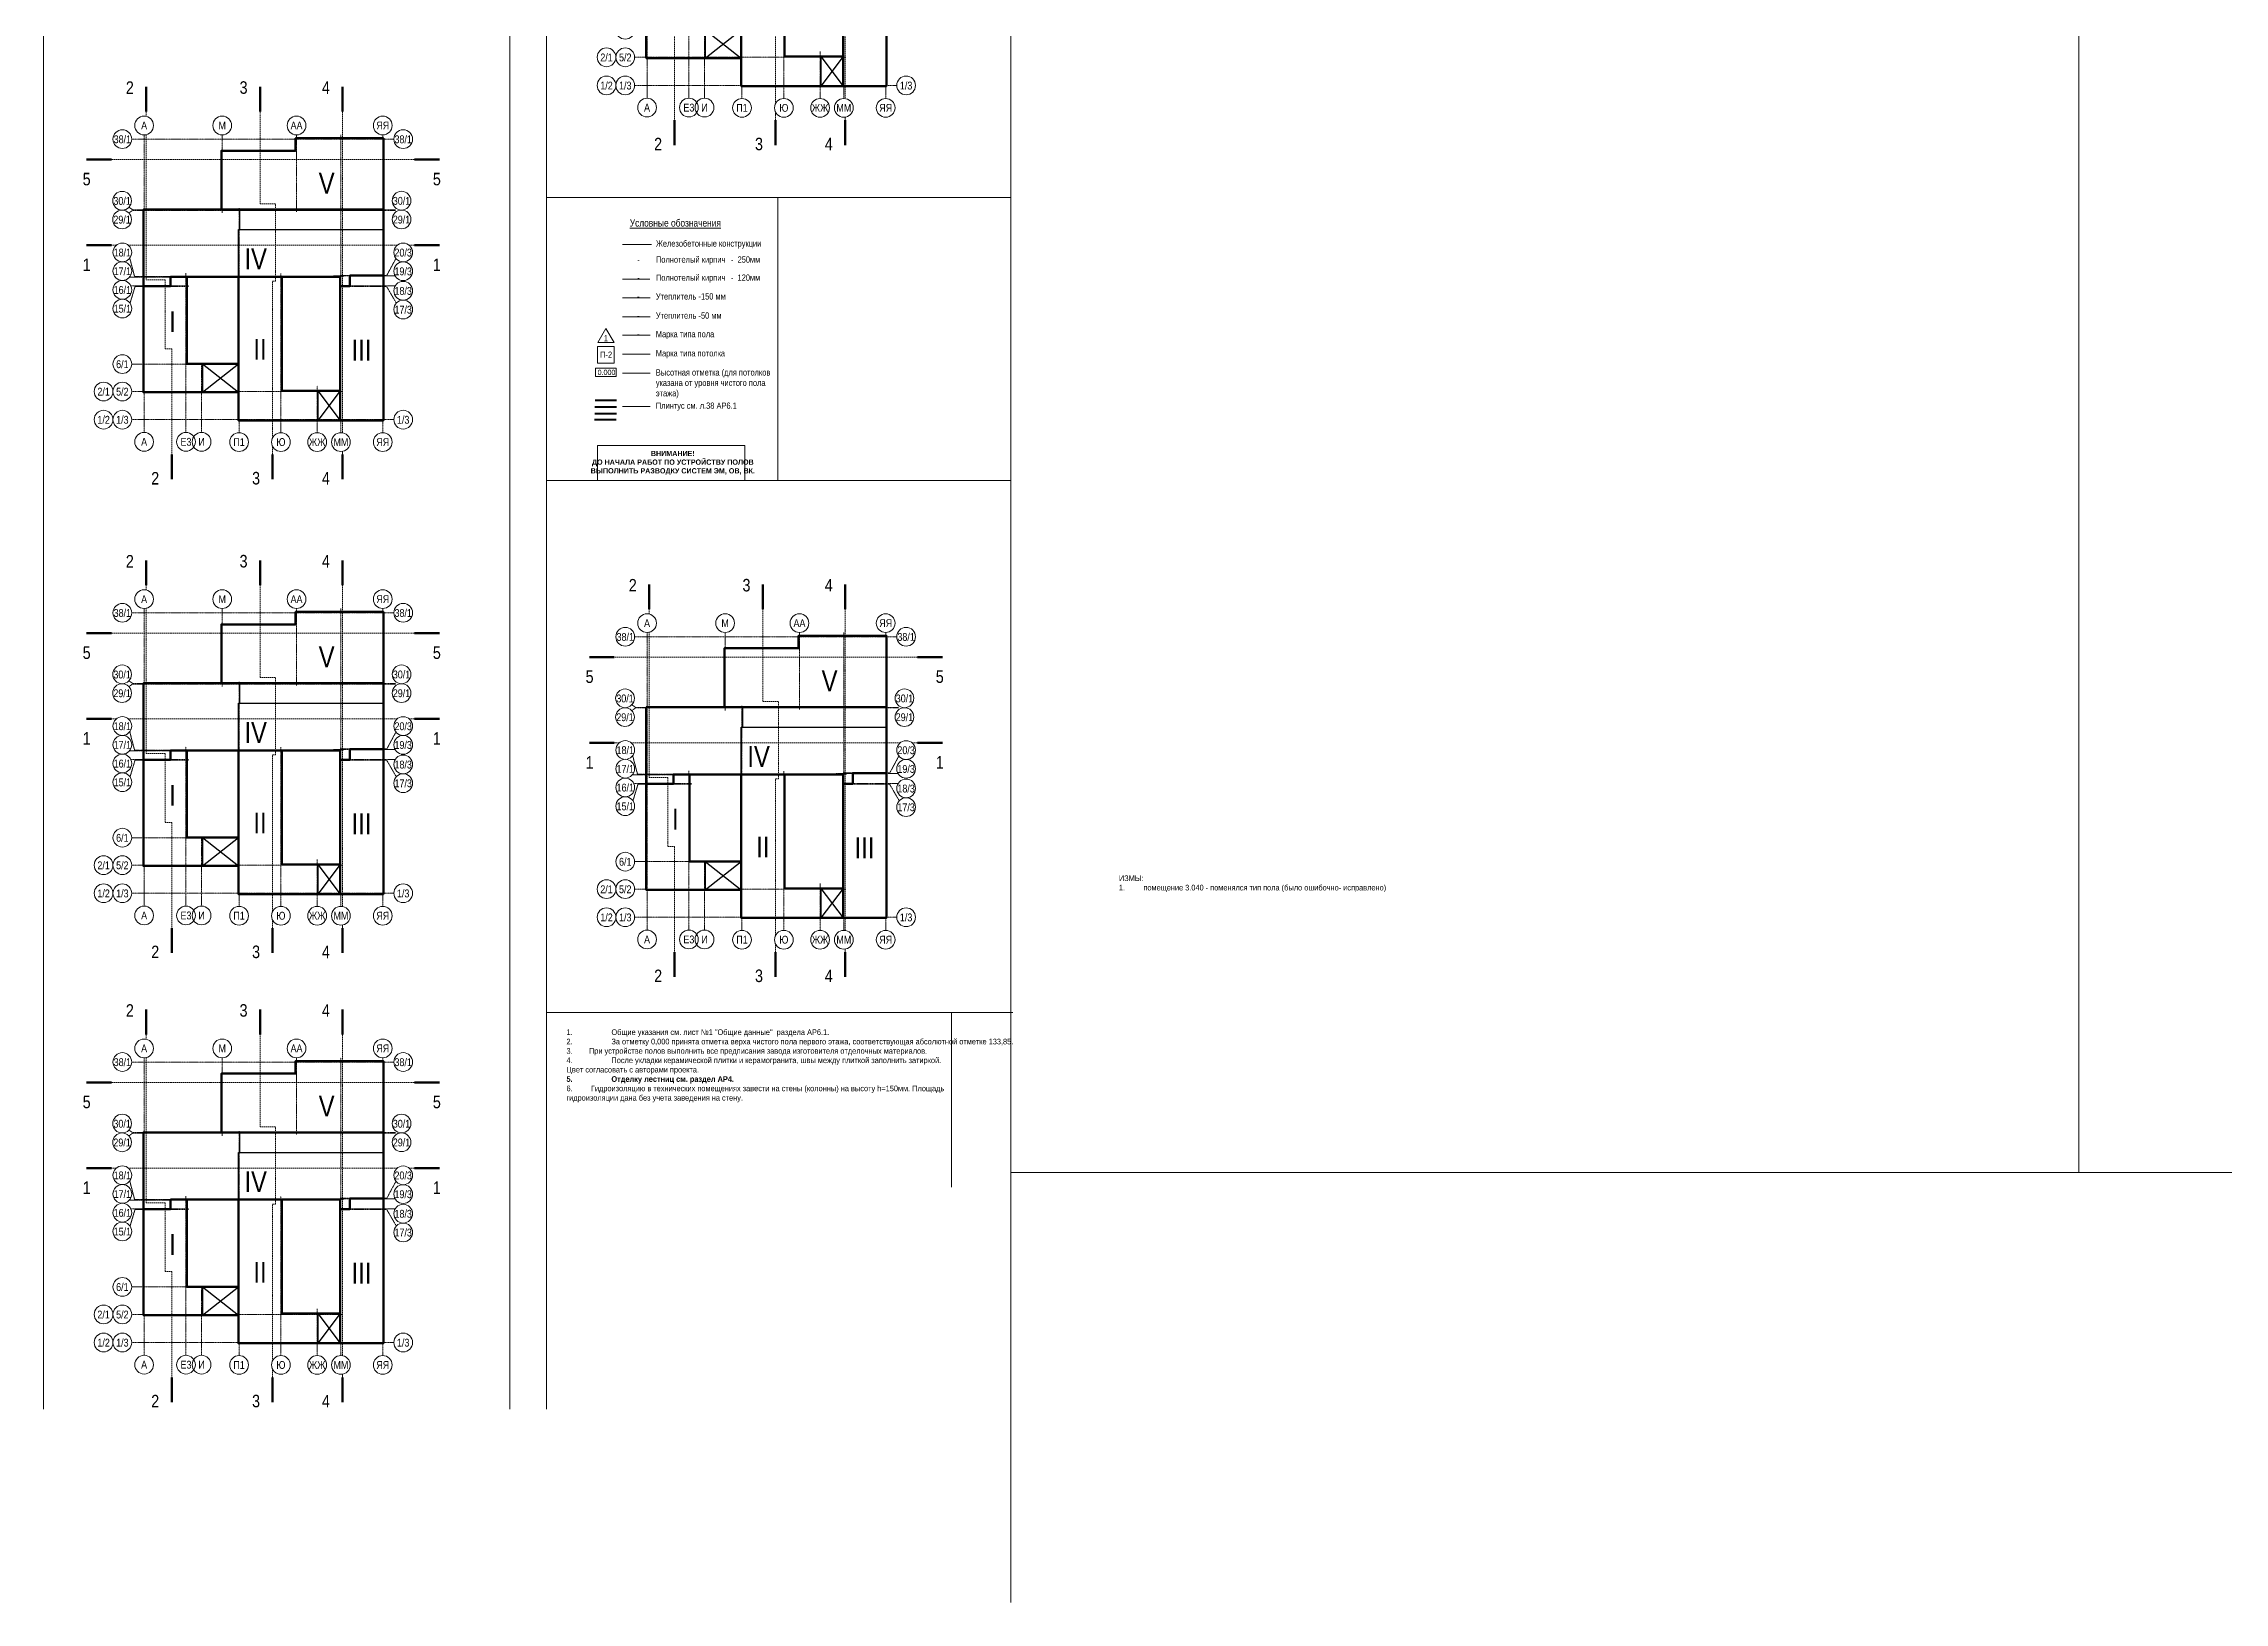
# Model space of a CAD drawing. Header units: millimetres. Extents: x -328335 to 1212475, y -208171 to 164144.
# Drawn here: x -303831 to -199104, y -208171 to -133313 of the extents above; entities that cross this region are included whole.
import ezdxf
from ezdxf.enums import TextEntityAlignment as Align

# ---------------------------------------------------------------- set-up
doc = ezdxf.new("R2010")
doc.units = ezdxf.units.MM
doc.header["$LTSCALE"] = 0.5
doc.linetypes.add('CENTER2', pattern=[28.575, 19.05, -3.175, 3.175, -3.175])
doc.linetypes.add('DASHED', pattern=[19.05, 12.7, -6.35])
for name, color, linetype, lineweight in [('АИ_Плинтус', 3, 'Continuous', 9), ('АИ_Полы марка', 1, 'Continuous', 13), ('АИ_Текст', 7, 'Continuous', 13), ('АР6_спецификации', 7, 'Continuous', 0), ('АР_Разрезы марка', 7, 'Continuous', 13), ('АР_Стены кирпич', 32, 'Continuous', 30), ('РД_Отметка', 7, 'Continuous', 0)]:
    doc.layers.add(name, color=color, linetype=linetype, lineweight=lineweight)
doc.layers.add('АР_Делит', color=120, linetype='Continuous', lineweight=0, plot=False)
doc.layers.add('РД_Оси_100', color=7, linetype='Continuous', lineweight=0, true_color=0x525252)
doc.styles.add('Arial_Narrow_08', font='ARIALN.TTF', dxfattribs={"width": 0.8})
doc.styles.add('style1', font='ARIALN.TTF')
doc.styles.add('ккк', font='isocpeur.ttf', dxfattribs={"width": 0.85, "oblique": 15})

# ---------------------------------------------------------------- blocks, each defined once
blk = doc.blocks.new('A-iden')
at = {"linetype": 'Continuous', "lineweight": 5}
blk.add_circle((0, -4), 3, dxfattribs=at)
at = {"color": 0, "linetype": 'Continuous', "lineweight": 20, "style": 'ккк', "width": 0.85}
blk.add_attdef('ID', text='', height=4, dxfattribs=at).set_placement((0.31, -3.85), align=Align.MIDDLE_CENTER)
blk = doc.blocks.new('СОШ_2200_ЖУК')
at = {"layer": 'АИ_Текст', "lineweight": 50}
for points in [[(1047, 159856), (1047, 147950)], [(55657, 159856), (55657, 147950)], [(95191, 159856), (95191, 147950)], [(-27633, 124896), (-15727, 124896)], [(129905, 124896), (141812, 124896)], [(-27633, 83789), (-15727, 83789)], [(129905, 83789), (141812, 83789)], [(13234, -16750), (13234, -28656)], [(61670, -16750), (61670, -28656)], [(95191, -16750), (95191, -28656)]]:
    blk.add_lwpolyline(points, dxfattribs=at)
at = {"layer": 'АИ_Текст'}
for points in [[(1047, 153903, 0, 2000, 0), (-3396, 153903, 0, 0, 0), (-11691, 153903, 0, 0, 0)], [(55657, 153903, 0, 2000, 0), (51215, 153903, 0, 0, 0), (42919, 153903, 0, 0, 0)], [(95191, 153903, 0, 2000, 0), (90748, 153903, 0, 0, 0), (82452, 153903, 0, 0, 0)], [(-21680, 124896, 0, 2000, 0), (-21680, 120453, 0, 0, 0), (-21680, 112157, 0, 0, 0)], [(135858, 124896, 0, 2000, 0), (135858, 120453, 0, 0, 0), (135858, 112157, 0, 0, 0)], [(-21680, 83789, 0, 2000, 0), (-21680, 79347, 0, 0, 0), (-21680, 71051, 0, 0, 0)], [(135858, 83789, 0, 2000, 0), (135858, 79347, 0, 0, 0), (135858, 71051, 0, 0, 0)], [(13234, -22703, 0, 2000, 0), (8791, -22703, 0, 0, 0), (495, -22703, 0, 0, 0)], [(61670, -22703, 0, 2000, 0), (57228, -22703, 0, 0, 0), (48932, -22703, 0, 0, 0)], [(95191, -22703, 0, 2000, 0), (90748, -22703, 0, 0, 0), (82452, -22703, 0, 0, 0)]]:
    blk.add_lwpolyline(points, format="xyseb", dxfattribs=at)
at = {"layer": 'АР_Делит'}
for points in [[(-2065, 0), (2065, 0)], [(0, -2065), (0, 2065)]]:
    blk.add_lwpolyline(points, dxfattribs=at)
at = {"layer": 'АР_Разрезы марка', "linetype": 'DASHED', "lineweight": 0, "ltscale": 100}
for p, q in [((129905, 124896), (-15727, 124896)), ((-13320, 83789), (-15727, 83789)), ((121576, 83789), (-7590, 83789)), ((129905, 83789), (127244, 83789))]:
    blk.add_line(p, q, dxfattribs=at)
for points in [[(1047, 147950), (1047, 145632)], [(61670, -8780), (61670, 66458), (63065, 66458), (63065, 103601), (55657, 103601), (55657, 147950)], [(95191, 147950), (95191, -6336)], [(1047, 136878), (1047, 67094), (10043, 67094), (10043, 34025), (13234, 34025), (13234, -16750)], [(61670, -16750), (61670, -12786)]]:
    blk.add_lwpolyline(points, dxfattribs=at)
at = {"layer": 'АР_Разрезы марка', "linetype": 'DASHED', "lineweight": 0, "ltscale": 5}
blk.add_lwpolyline([(95191, -15229), (95191, -16750)], dxfattribs=at)
at = {"layer": 'АР_Стены кирпич'}
for p, q in [((94145, 13858), (83455, -355)), ((83455, 13858), (94145, -355))]:
    blk.add_line(p, q, dxfattribs=at)
at = {"layer": 'АР_Стены кирпич', "lineweight": 30}
blk.add_lwpolyline([(45245, -355), (45245, 68345), (20455, 68345), (20455, 26755), (27955, 26755), (27955, 13145), (-355, 13145), (-355, 100855), (37145, 100855), (37145, 129155), (72745, 129155), (72745, 135155), (114955, 135155), (114955, -355), (94145, -355), (94145, 68345), (66055, 68345), (66055, 13858), (83455, 13858), (83455, -355)], close=True, dxfattribs=at)
at = {"layer": 'АР_Стены кирпич', "lineweight": 60}
for points in [[(37145, 100855), (114955, 100855), (114955, 135155), (72745, 135155), (72745, 129155), (37145, 129155), (37145, 100855)], [(37145, 100855), (-355, 100855), (-355, 64100), (12700, 64100), (12700, 68600), (94500, 68600)], [(94145, 68345), (94145, 64100), (98800, 64100), (98800, 69200), (114955, 69200), (114955, 100855)], [(-355, 64100), (-355, 13145), (45245, 13145), (45245, 26755), (20455, 26755), (20455, 68700)], [(45245, 68345), (45245, -355), (94145, -355), (94145, 13858), (66055, 13858), (66055, 68600)], [(94145, 64100), (94145, -355), (114955, -355), (114955, 69200)]]:
    blk.add_lwpolyline(points, dxfattribs=at)
at = {"layer": 'АР_Стены кирпич'}
for points in [[(37400, 100675), (114955, 100675)], [(45800, 100600), (45800, 91255)], [(20455, 68345), (20455, 68600), (12700, 68600), (12700, 64100), (-355, 64100)], [(45245, 68600), (66055, 68600), (66055, 68345)], [(94145, 64100), (98800, 64100), (98800, 69200), (114955, 69200)], [(27955, 26755), (45245, 26755)], [(27955, 26755), (45245, 13158)], [(27984, 13158), (45245, 26755)], [(27984, 13158), (45245, 13158)], [(83455, 13858), (94145, 13858)], [(83455, -355), (94145, -355)]]:
    blk.add_lwpolyline(points, dxfattribs=at)
at = {"layer": 'АР_Стены кирпич', "lineweight": 30}
blk.add_lwpolyline([(45245, 68345), (45245, 91255), (114955, 91255)], dxfattribs=at)
at = {"layer": 'РД_Оси_100', "linetype": 'CENTER2'}
for p, q in [((0, -6155), (0, 136755)), ((37500, 99295), (37500, 136755)), ((73200, 99717), (73200, 136755)), ((94500, -6283), (94500, 136755)), ((114600, -6283), (114600, 136755)), ((-5955, 134700), (119910, 134700)), ((45600, -6283), (45600, 101543)), ((-6893, 77569), (-4585, 68700)), ((-4585, 68700), (95716, 68700)), ((20100, -6155), (20100, 70287)), ((90799, 69000), (117755, 69000)), ((27600, -6155), (27600, 27128)), ((-5955, 13500), (33000, 13500)), ((33000, 13500), (95507, 13500)), ((65700, 13500), (71364, 13500)), ((-5955, 0), (119910, 0))]:
    blk.add_line(p, q, dxfattribs=at)
for points in [[(120756, 100500), (-5555, 100500), (-7309, 99220)], [(120756, 100800), (-5555, 100800), (-7293, 102051)], [(94200, 69300), (116548, 69300), (120935, 77435)], [(78275, 68400), (-7051, 68400)], [(21386, 63900), (-4370, 63900), (-6755, 55904)], [(21386, 64200), (-6356, 64200)], [(65700, 70209), (65700, -6283)], [(94200, 69000), (120538, 69000)], [(94200, 64200), (120549, 64200)], [(94200, 63900), (116486, 63900), (121112, 55949)], [(29555, 26700), (-5955, 26700)], [(83100, 16208), (83100, -6283)]]:
    blk.add_lwpolyline(points, dxfattribs=at)
at = {"layer": 'РД_Оси_100', "color": 0}
ref = blk.add_blockref('A-iden', (-10455, 140700), dxfattribs=dict(at, xscale=1500, yscale=1500, zscale=1500))
ref.add_attrib('ID', '38/1', dxfattribs={"layer": '0', "linetype": 'Continuous', "height": 3750, "style": 'style1'}).set_placement((-10455, 134700), align=Align.MIDDLE)
ref = blk.add_blockref('A-iden', (0, 147255), dxfattribs=dict(at, xscale=1500, yscale=1500, zscale=1500))
ref.add_attrib('ID', 'А', dxfattribs={"layer": '0', "linetype": 'Continuous', "height": 3750, "style": 'style1'}).set_placement((0, 141255), align=Align.MIDDLE)
ref = blk.add_blockref('A-iden', (37500, 147255), dxfattribs=dict(at, xscale=1500, yscale=1500, zscale=1500))
ref.add_attrib('ID', 'М', dxfattribs={"layer": '0', "linetype": 'Continuous', "height": 3750, "style": 'style1'}).set_placement((37500, 141255), align=Align.MIDDLE)
ref = blk.add_blockref('A-iden', (73200, 147255), dxfattribs=dict(at, xscale=1500, yscale=1500, zscale=1500))
ref.add_attrib('ID', 'АА', dxfattribs={"layer": '0', "linetype": 'Continuous', "height": 3750, "style": 'style1'}).set_placement((73200, 141255), align=Align.MIDDLE)
ref = blk.add_blockref('A-iden', (114600, 147255), dxfattribs=dict(at, xscale=1500, yscale=1500, zscale=1500))
ref.add_attrib('ID', 'ЯЯ', dxfattribs={"layer": '0', "linetype": 'Continuous', "height": 3750, "style": 'style1'}).set_placement((114600, 141255), align=Align.MIDDLE)
ref = blk.add_blockref('A-iden', (124410, 140700), dxfattribs=dict(at, xscale=1500, yscale=1500, zscale=1500))
ref.add_attrib('ID', '38/1', dxfattribs={"layer": '0', "linetype": 'Continuous', "height": 3750, "style": 'style1'}).set_placement((124410, 134700), align=Align.MIDDLE)
ref = blk.add_blockref('A-iden', (-10568, 111137), dxfattribs=dict(at, xscale=1500, yscale=1500, zscale=1500))
ref.add_attrib('ID', '30/1', dxfattribs={"layer": '0', "linetype": 'Continuous', "height": 3750, "style": 'style1'}).set_placement((-10568, 105137), align=Align.MIDDLE)
ref = blk.add_blockref('A-iden', (123610, 111150), dxfattribs=dict(at, xscale=1500, yscale=1500, zscale=1500))
ref.add_attrib('ID', '30/1', dxfattribs={"layer": '0', "linetype": 'Continuous', "height": 3750, "style": 'style1'}).set_placement((123610, 105150), align=Align.MIDDLE)
ref = blk.add_blockref('A-iden', (-10588, 102137), dxfattribs=dict(at, xscale=1500, yscale=1500, zscale=1500))
ref.add_attrib('ID', '29/1', dxfattribs={"layer": '0', "linetype": 'Continuous', "height": 3750, "style": 'style1'}).set_placement((-10588, 96137), align=Align.MIDDLE)
ref = blk.add_blockref('A-iden', (123610, 102150), dxfattribs=dict(at, xscale=1500, yscale=1500, zscale=1500))
ref.add_attrib('ID', '29/1', dxfattribs={"layer": '0', "linetype": 'Continuous', "height": 3750, "style": 'style1'}).set_placement((123610, 96150), align=Align.MIDDLE)
ref = blk.add_blockref('A-iden', (-10455, 86319), dxfattribs=dict(at, xscale=1500, yscale=1500, zscale=1500))
ref.add_attrib('ID', '18/1', dxfattribs={"layer": '0', "linetype": 'Continuous', "height": 3750, "style": 'style1'}).set_placement((-10455, 80319), align=Align.MIDDLE)
ref = blk.add_blockref('A-iden', (124410, 86294), dxfattribs=dict(at, xscale=1500, yscale=1500, zscale=1500))
ref.add_attrib('ID', '20/3', dxfattribs={"layer": '0', "linetype": 'Continuous', "height": 3750, "style": 'style1'}).set_placement((124410, 80294), align=Align.MIDDLE)
ref = blk.add_blockref('A-iden', (-10455, 77343), dxfattribs=dict(at, xscale=1500, yscale=1500, zscale=1500))
ref.add_attrib('ID', '17/1', dxfattribs={"layer": '0', "linetype": 'Continuous', "height": 3750, "style": 'style1'}).set_placement((-10455, 71343), align=Align.MIDDLE)
ref = blk.add_blockref('A-iden', (124410, 77294), dxfattribs=dict(at, xscale=1500, yscale=1500, zscale=1500))
ref.add_attrib('ID', '19/3', dxfattribs={"layer": '0', "linetype": 'Continuous', "height": 3750, "style": 'style1'}).set_placement((124410, 71294), align=Align.MIDDLE)
ref = blk.add_blockref('A-iden', (-10455, 68343), dxfattribs=dict(at, xscale=1500, yscale=1500, zscale=1500))
ref.add_attrib('ID', '16/1', dxfattribs={"layer": '0', "linetype": 'Continuous', "height": 3750, "style": 'style1'}).set_placement((-10455, 62343), align=Align.MIDDLE)
ref = blk.add_blockref('A-iden', (124410, 67888), dxfattribs=dict(at, xscale=1500, yscale=1500, zscale=1500))
ref.add_attrib('ID', '18/3', dxfattribs={"layer": '0', "linetype": 'Continuous', "height": 3750, "style": 'style1'}).set_placement((124410, 61888), align=Align.MIDDLE)
ref = blk.add_blockref('A-iden', (-10455, 59343), dxfattribs=dict(at, xscale=1500, yscale=1500, zscale=1500))
ref.add_attrib('ID', '15/1', dxfattribs={"layer": '0', "linetype": 'Continuous', "height": 3750, "style": 'style1'}).set_placement((-10455, 53343), align=Align.MIDDLE)
ref = blk.add_blockref('A-iden', (124410, 58888), dxfattribs=dict(at, xscale=1500, yscale=1500, zscale=1500))
ref.add_attrib('ID', '17/3', dxfattribs={"layer": '0', "linetype": 'Continuous', "height": 3750, "style": 'style1'}).set_placement((124410, 52888), align=Align.MIDDLE)
ref = blk.add_blockref('A-iden', (-10455, 32700), dxfattribs=dict(at, xscale=1500, yscale=1500, zscale=1500))
ref.add_attrib('ID', '6/1', dxfattribs={"layer": '0', "linetype": 'Continuous', "height": 3750, "style": 'style1'}).set_placement((-10455, 26700), align=Align.MIDDLE)
ref = blk.add_blockref('A-iden', (-19455, 19500), dxfattribs=dict(at, xscale=1500, yscale=1500, zscale=1500))
ref.add_attrib('ID', '2/1', dxfattribs={"layer": '0', "linetype": 'Continuous', "height": 3750, "style": 'style1'}).set_placement((-19455, 13500), align=Align.MIDDLE)
ref = blk.add_blockref('A-iden', (-10455, 19500), dxfattribs=dict(at, xscale=1500, yscale=1500, zscale=1500))
ref.add_attrib('ID', '5/2', dxfattribs={"layer": '0', "linetype": 'Continuous', "height": 3750, "style": 'style1'}).set_placement((-10455, 13500), align=Align.MIDDLE)
ref = blk.add_blockref('A-iden', (-19455, 6000), dxfattribs=dict(at, xscale=1500, yscale=1500, zscale=1500))
ref.add_attrib('ID', '1/2', dxfattribs={"layer": '0', "linetype": 'Continuous', "height": 3750, "style": 'style1'}).set_placement((-19455, 0), align=Align.MIDDLE)
ref = blk.add_blockref('A-iden', (-10455, 6000), dxfattribs=dict(at, xscale=1500, yscale=1500, zscale=1500))
ref.add_attrib('ID', '1/3', dxfattribs={"layer": '0', "linetype": 'Continuous', "height": 3750, "style": 'style1'}).set_placement((-10455, 0), align=Align.MIDDLE)
ref = blk.add_blockref('A-iden', (124410, 6000), dxfattribs=dict(at, xscale=1500, yscale=1500, zscale=1500))
ref.add_attrib('ID', '1/3', dxfattribs={"layer": '0', "linetype": 'Continuous', "height": 3750, "style": 'style1'}).set_placement((124410, 0), align=Align.MIDDLE)
ref = blk.add_blockref('A-iden', (0, -4655), dxfattribs=dict(at, xscale=1500, yscale=1500, zscale=1500))
ref.add_attrib('ID', 'А', dxfattribs={"layer": '0', "linetype": 'Continuous', "height": 3750, "style": 'style1'}).set_placement((0, -10655), align=Align.MIDDLE)
ref = blk.add_blockref('A-iden', (20100, -4655), dxfattribs=dict(at, xscale=1500, yscale=1500, zscale=1500))
ref.add_attrib('ID', 'Е3', dxfattribs={"layer": '0', "linetype": 'Continuous', "height": 3750, "style": 'style1'}).set_placement((20100, -10655), align=Align.MIDDLE)
ref = blk.add_blockref('A-iden', (27600, -4655), dxfattribs=dict(at, xscale=1500, yscale=1500, zscale=1500))
ref.add_attrib('ID', 'И', dxfattribs={"layer": '0', "linetype": 'Continuous', "height": 3750, "style": 'style1'}).set_placement((27600, -10655), align=Align.MIDDLE)
ref = blk.add_blockref('A-iden', (45600, -4783), dxfattribs=dict(at, xscale=1500, yscale=1500, zscale=1500))
ref.add_attrib('ID', 'П1', dxfattribs={"layer": '0', "linetype": 'Continuous', "height": 3750, "style": 'style1'}).set_placement((45600, -10783), align=Align.MIDDLE)
ref = blk.add_blockref('A-iden', (65700, -4783), dxfattribs=dict(at, xscale=1500, yscale=1500, zscale=1500))
ref.add_attrib('ID', 'Ю', dxfattribs={"layer": '0', "linetype": 'Continuous', "height": 3750, "style": 'style1'}).set_placement((65700, -10783), align=Align.MIDDLE)
ref = blk.add_blockref('A-iden', (83100, -4783), dxfattribs=dict(at, xscale=1500, yscale=1500, zscale=1500))
ref.add_attrib('ID', 'ЖЖ', dxfattribs={"layer": '0', "linetype": 'Continuous', "height": 3750, "style": 'style1'}).set_placement((83100, -10783), align=Align.MIDDLE)
ref = blk.add_blockref('A-iden', (94500, -4783), dxfattribs=dict(at, xscale=1500, yscale=1500, zscale=1500))
ref.add_attrib('ID', 'ММ', dxfattribs={"layer": '0', "linetype": 'Continuous', "height": 3750, "style": 'style1'}).set_placement((94500, -10783), align=Align.MIDDLE)
ref = blk.add_blockref('A-iden', (114600, -4783), dxfattribs=dict(at, xscale=1500, yscale=1500, zscale=1500))
ref.add_attrib('ID', 'ЯЯ', dxfattribs={"layer": '0', "linetype": 'Continuous', "height": 3750, "style": 'style1'}).set_placement((114600, -10783), align=Align.MIDDLE)
at = {"color": 0, "char_height": 10000, "attachment_point": 5, "style": 'style1'}
for s, insert, width in [('V', (87657, 113548), 19035), ('IV', (53571, 77231), 19371.81), ('I', (13586, 47075), 19035), ('II', (55633, 33729), 19035), ('III', (104424, 33327), 19035)]:
    blk.add_mtext(s, dxfattribs=dict(at, insert=insert, width=width))
at = {"layer": 'АИ_Текст', "color": 7, "char_height": 6000, "width": 19999.4, "attachment_point": 5, "style": 'style1'}
for s, insert in [('2', (-6862, 159440)), ('3', (47748, 159440)), ('4', (87281, 159440)), ('5', (-27591, 115486)), ('5', (140578, 115486)), ('1', (-27591, 74380)), ('1', (140578, 74380)), ('2', (5324, -28159)), ('3', (53761, -28159)), ('4', (87281, -28168))]:
    blk.add_mtext(s, dxfattribs=dict(at, insert=insert))
blk = doc.blocks.new('MOK-ПолыМарка')
at = {"layer": 'АИ_Полы марка', "lineweight": 13}
blk.add_lwpolyline([(3.9, -2.1), (0, 4.6), (-3.9, -2.1)], close=True, dxfattribs=at)
at = {"color": 0, "style": 'style1'}
blk.add_attdef('АР-ОТДЕЛКА:ПОЛКОД', text='', height=3, dxfattribs=at).set_placement((0, 0), align=Align.MIDDLE)
blk = doc.blocks.new('Отметка_план')
at = {"color": 7, "lineweight": 5}
blk.add_lwpolyline([(0, 0), (10, 0), (10, 4), (0, 4)], close=True, dxfattribs=at)
at = {"style": 'Arial_Narrow_08', "width": 0.8}
blk.add_attdef('OTMG', text='', height=2.5, dxfattribs=at).set_placement((9.1, 0.7), align=Align.RIGHT)

msp = doc.modelspace()

# ---------------------------------------------------------------- linework, layer by layer
at = {"lineweight": 13}
msp.add_lwpolyline([(-277226.707, -147857.489), (-276426.707, -147857.489), (-276426.707, -148657.489), (-277226.707, -148657.489)], close=True, dxfattribs=at)
at = {"layer": 'АИ_Плинтус', "color": 160, "linetype": 'ByBlock', "lineweight": 40, "true_color": 0x003fff}
msp.add_lwpolyline([(-277364.112, -150756.113), (-276316.549, -150756.113)], dxfattribs=at)
at = {"layer": 'АИ_Плинтус', "color": 92, "linetype": 'ByBlock', "lineweight": 40}
msp.add_lwpolyline([(-277341.564, -150429.095), (-276325.225, -150429.095)], dxfattribs=at)
at = {"layer": 'АИ_Плинтус', "color": 6, "linetype": 'ByBlock', "lineweight": 40, "true_color": 0xff00ff}
msp.add_lwpolyline([(-277374.695, -151357.816), (-276332.392, -151357.816)], dxfattribs=at)
at = {"layer": 'АИ_Плинтус', "color": 24, "linetype": 'ByBlock', "lineweight": 40, "true_color": 0xa52900}
msp.add_lwpolyline([(-277364.462, -151083.13), (-276325.685, -151083.13)], dxfattribs=at)
at = {"layer": 'АР6_спецификации', "color": 12, "ltscale": 100, "true_color": 0xde1212}
msp.add_lwpolyline([(-277231.323, -152609.236), (-270157.53, -152609.236), (-270157.53, -154297.194), (-277231.323, -154297.194)], close=True, dxfattribs=at)
at = {"layer": 'АР_Делит'}
for p, q in [((-257380.551, -40435.348), (-257380.551, -208171.423)), ((-303831.292, -46010.649), (-303831.292, -198897.493)), ((-281442.338, -46010.649), (-281442.338, -198897.493)), ((-279679.7, -46010.649), (-279679.7, -198897.493)), ((-279679.7, -140710.125), (-257380.551, -140710.125)), ((-268568.401, -140710.125), (-268568.401, -154297.194)), ((-276029.866, -142956.564), (-274641.521, -142956.564)), ((-276029.866, -144620.724), (-274712.052, -144620.724)), ((-276029.866, -145519.329), (-274698.96, -145519.329)), ((-276029.866, -146438.504), (-274698.96, -146438.504)), ((-276029.866, -147307.639), (-274698.96, -147307.639)), ((-276029.866, -148226.814), (-274698.96, -148226.814)), ((-276029.866, -149145.99), (-274698.96, -149145.99)), ((-276029.866, -150743.737), (-274698.96, -150743.737)), ((-279679.7, -154297.194), (-257380.551, -154297.194)), ((-279679.7, -179839.91), (-257290.746, -179839.91)), ((-260233.112, -179839.91), (-260233.112, -188235.766))]:
    msp.add_line(p, q, dxfattribs=at)
msp.add_lwpolyline([(-206096.061, -187525.711), (-206096.061, -44358.426)], dxfattribs=at)
msp.add_lwpolyline([(-132213.713, -64293.844), (-257380.551, -64293.844), (-257380.551, -187525.711), (-132213.713, -187525.711)], close=True, dxfattribs=at)

# ---------------------------------------------------------------- block references
at = {"xscale": 0.1, "yscale": 0.1, "zscale": 0.1}
for p in [(-274853.001, -135320.556), (-299004.592, -151371.546), (-299004.592, -174117.707), (-274853.001, -175268.936), (-299004.592, -195691.125)]:
    msp.add_blockref('СОШ_2200_ЖУК', p, dxfattribs=at)
at = {"xscale": 100, "yscale": 100, "zscale": 100}
msp.add_blockref('MOK-ПолыМарка', (-276824.934, -147457.196), dxfattribs=at).add_auto_attribs({'АР-ОТДЕЛКА:ПОЛКОД': '1'})
at = {"layer": 'РД_Отметка'}
ref = msp.add_blockref('Отметка_план', (-277328.719, -149296.16), dxfattribs=dict(at, xscale=100, yscale=100, zscale=100))
ref.add_attrib('OTMG', '0.000', dxfattribs={"layer": '0', "color": 0, "height": 250, "style": 'style1'}).set_placement((-276371.301, -148976.344), align=Align.TOP_RIGHT)

# ---------------------------------------------------------------- texts
at = {"layer": 'АИ_Текст', "style": 'style1'}
for s, insert, char_height, width, attachment_point in [('{\\LУсловные обозначения }', (-273492.632, -141926.173), 350, 12857.99937, 5), ('\\pxi-3,l4,t4;{\\C256;-^IЖелезобетонные конструкции}', (-275623.978, -142762.974), 300, 14093.95913, 1), ('\\pxi-3,l4,t4;{\\C256;-^IПолнотелый кирпич^I-  250мм}', (-275623.978, -143534.078), 300, 14093.95913, 1), ('\\pxi-3,l4,t4;{\\C256;-^IПолнотелый кирпич^I-  120мм}', (-275623.978, -144402.053), 300, 14093.95913, 1), ('\\pxi-3,l4,t4;{\\C256;-^IУтеплитель -150 мм}', (-275630.382, -145303.754), 300, 14093.95913, 1), ('\\pxi-3,l4,t4;{\\C256;-^IУтеплитель -50 мм}', (-275630.382, -146222.929), 300, 14093.95913, 1), ('\\pxi-3,l4,t4,11;{\\C256;-^IМарка типа пола}', (-275630.382, -147114.75), 300, 7061.98071, 1), ('П-2', (-276818.708, -148253.237), 300, 2000, 5), ('\\pxi-3,l4,t4,11;{\\C256;-^IМарка типа потолка}', (-275630.382, -148033.925), 300, 7061.98071, 1), ('\\pxi-3,l4,t4,11;{\\C256;-^IВысотная отметка (для потолков указана от уровня чистого пола этажа)}', (-275630.382, -148953.101), 300, 7061.98071, 1), ('\\pxi-3,l4,t4,11;{\\C256;-^IПлинтус см. л.38 АР6.1}', (-275630.382, -150550.848), 300, 7061.98071, 1)]:
    msp.add_mtext(s, dxfattribs=dict(at, insert=insert, char_height=char_height, width=width, attachment_point=attachment_point))
at = {"layer": 'АР6_спецификации', "color": 12, "ltscale": 100, "true_color": 0xde1212, "insert": (-277437.07, -152870.213), "char_height": 250, "width": 7644.53565, "attachment_point": 1, "style": 'style1'}
msp.add_mtext('\\pxqc;{\\fArial Narrow|b1|i0|c204|p34;ВНИМАНИЕ!^JДО НАЧАЛА РАБОТ ПО УСТРОЙСТВУ ПОЛОВ ВЫПОЛНИТЬ РАЗВОДКУ СИСТЕМ ЭМ, ОВ, ВК.}', dxfattribs=at)
at = {"layer": 'АР6_спецификации', "ltscale": 100, "transparency": 33554653, "insert": (-252193.007, -173260.881), "char_height": 270, "width": 17989.53264, "attachment_point": 1, "style": 'style1'}
msp.add_mtext('\\pxt1;ИЗМЫ: \\P1.^I помещение 3.040 - поменялся тип пола (было ошибочно- исправлено)', dxfattribs=at)
at = {"layer": 'АР6_спецификации', "ltscale": 100, "insert": (-278722.641, -180202.644), "char_height": 270, "width": 17989.53264, "attachment_point": 1, "style": 'style1'}
msp.add_mtext('\\pxt1;\\P1.^I ^IОбщие указания см. лист №1 "Общие данные"  раздела АР6.1.\\P2.^I ^IЗа отметку 0,000 принята отметка верха чистого пола первого этажа, соответствующая абсолютной отметке 133,85.\\P3. ^IПри устройстве полов выполнить все предписания завода изготовителя отделочных материалов.\\P4.^I ^IПосле укладки керамической плитки и керамогранита, швы между плиткой заполнить затиркой. \\PЦвет согласовать с авторами проекта.\\P{\\fArial Narrow|b1|i0|c204|p34;5.^I ^IОтделку лестниц см. раздел АР4.\\P}6.^I Гидроизоляцию в технических помещениях завести на стены (колонны) на высоту h=150мм. Площадь гидроизоляции дана без учета заведения на стену.', dxfattribs=at)

doc.saveas('drawing.dxf')
